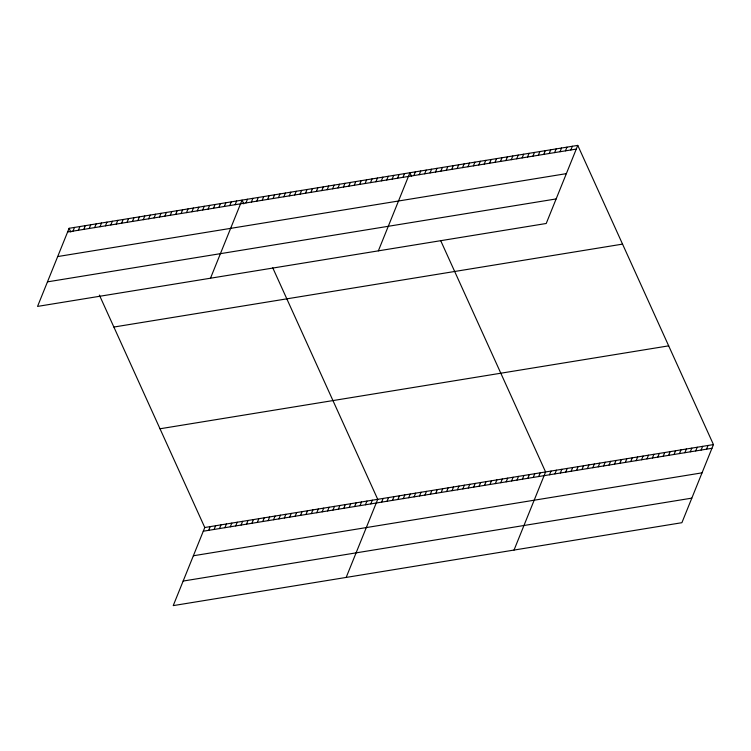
<?xml version="1.0" encoding="UTF-8"?>
<svg xmlns="http://www.w3.org/2000/svg" width="751" height="751" viewBox="0 0 751 751"><rect width="100%" height="100%" fill="white"/><g stroke="black" fill="none" stroke-linecap="round" stroke-linejoin="round"><path stroke-width="1.13" d="M69.101 228.304L37.55 306.408L546.221 223.488L577.772 145.384L69.101 228.304L70.81 232.068M73.016 231.13L74.509 227.431M78.414 230.247L79.916 226.549M83.821 229.365L85.314 225.666M89.228 228.482L90.721 224.784M94.635 227.6L96.128 223.901M100.033 226.718L101.535 223.019M105.44 225.844L106.933 222.136M110.848 224.962L112.34 221.263M116.255 224.08L117.747 220.381M121.653 223.197L123.155 219.499M127.06 222.315L128.552 218.616M132.467 221.432L133.96 217.734M137.865 220.55L139.367 216.851M143.272 219.677L144.765 215.969M148.679 218.794L150.172 215.096M154.086 217.912L155.579 214.213M159.484 217.03L160.986 213.331M164.891 216.147L166.384 212.449M170.299 215.265L171.791 211.566M175.696 214.382L177.198 210.684M181.104 213.509L182.596 209.801M186.511 212.627L188.003 208.928M191.918 211.744L193.411 208.046M197.316 210.862L198.818 207.163M202.723 209.98L204.216 206.281M208.13 209.097L209.623 205.399M213.537 208.224L215.03 204.516M218.935 207.342L220.437 203.643M224.342 206.459L225.835 202.761M229.75 205.577L231.242 201.878M235.147 204.694L236.649 200.996M210.496 278.217L242.047 200.113L243.756 203.878M245.971 202.93L247.464 199.231M251.388 202.047L252.88 198.348M256.804 201.165L258.297 197.466M262.212 200.282L263.714 196.584M267.628 199.4L269.121 195.701M273.045 198.517L274.537 194.819M278.461 197.635L279.954 193.936M283.878 196.753L285.371 193.054M289.295 195.87L290.787 192.172M294.702 194.988L296.204 191.289M300.118 194.105L301.611 190.407M305.535 193.223L307.028 189.524M310.952 192.34L312.444 188.642M316.368 191.458L317.861 187.759M321.775 190.576L323.277 186.877M327.192 189.693L328.685 185.995M332.609 188.811L334.101 185.112M338.025 187.928L339.518 184.23M99.376 295.077L204.779 527.512L173.228 605.616L681.899 522.696L713.45 444.592L577.772 145.384M343.442 187.046L344.934 183.347M208.694 530.337L210.186 526.629M348.849 186.164L350.351 182.455M214.101 529.455L215.593 525.756M354.265 185.281L355.767 181.573M219.499 528.573L220.991 524.874M359.682 184.399L361.175 180.691M224.906 527.69L226.398 523.991M365.099 183.516L366.591 179.808M230.313 526.808L231.806 523.109M370.515 182.634L372.008 178.926M235.711 525.925L237.213 522.227M375.932 181.742L377.424 178.043M241.118 525.052L242.611 521.344M381.339 180.86L382.841 177.161M246.525 524.17L248.018 520.471M386.756 179.977L388.248 176.278M251.932 523.287L253.425 519.589M392.172 179.095L393.665 175.396M257.33 522.405L258.832 518.706M397.589 178.212L399.081 174.514M262.737 521.523L264.23 517.824M403.005 177.33L404.498 173.631M268.145 520.64L269.637 516.941M378.354 250.853L409.915 172.749L411.614 176.513M273.542 519.758L275.044 516.059M413.829 175.565L415.331 171.866M278.95 518.885L280.442 515.177M419.246 174.683L420.738 170.984M284.357 518.002L285.849 514.304M424.662 173.8L426.155 170.101M289.764 517.12L291.257 513.421M430.079 172.918L431.572 169.219M295.162 516.237L296.664 512.539M435.496 172.035L436.988 168.337M300.569 515.355L302.062 511.656M440.903 171.153L442.405 167.454M305.976 514.473L307.469 510.774M446.319 170.27L447.812 166.572M311.383 513.59L312.876 509.891M451.736 169.388L453.228 165.689M316.781 512.717L318.274 509.009M457.152 168.506L458.645 164.807M322.188 511.835L323.681 508.136M462.569 167.623L464.062 163.925M327.596 510.952L329.088 507.254M467.976 166.741L469.478 163.042M332.993 510.07L334.495 506.371M473.393 165.858L474.885 162.16M338.401 509.187L339.893 505.489M478.809 164.976L480.302 161.277M343.808 508.305L345.3 504.606M484.226 164.094L485.719 160.395M349.215 507.423L350.708 503.724M489.643 163.211L491.135 159.512M354.613 506.55L356.115 502.841M495.05 162.329L496.552 158.63M360.02 505.667L361.513 501.968M500.466 161.446L501.968 157.748M365.427 504.785L366.92 501.086M505.883 160.564L507.376 156.865M370.825 503.902L372.327 500.204M511.3 159.681L512.792 155.983M346.173 577.425L377.725 499.321L272.754 267.816M516.716 158.799L518.209 155.1M381.649 502.137L383.141 498.439M522.133 157.917L523.625 154.208M387.065 501.255L388.558 497.556M527.54 157.034L529.042 153.326M392.482 500.373L393.975 496.674M532.957 156.152L534.449 152.444M397.889 499.49L399.391 495.791M538.373 155.269L539.866 151.561M403.306 498.608L404.808 494.909M543.79 154.387L545.282 150.679M408.722 497.725L410.215 494.027M549.206 153.495L550.699 149.796M414.139 496.843L415.632 493.144M554.613 152.613L556.115 148.914M419.556 495.96L421.048 492.262M560.03 151.73L561.532 148.031M424.972 495.078L426.465 491.379M565.447 150.848L566.939 147.149M430.379 494.196L431.881 490.497M570.863 149.965L572.356 146.267M435.796 493.313L437.289 489.614M441.212 492.431L442.705 488.732M446.629 491.548L448.122 487.85M452.046 490.666L453.538 486.967M457.453 489.783L458.955 486.085M462.869 488.901L464.362 485.202M468.286 488.019L469.779 484.32M473.703 487.136L475.195 483.428M479.119 486.254L480.612 482.546M484.536 485.371L486.028 481.663M489.943 484.489L491.445 480.781M495.36 483.606L496.852 479.898M500.776 482.715L502.269 479.016M506.193 481.832L507.685 478.134M511.609 480.95L513.102 477.251M517.017 480.067L518.519 476.369M522.433 479.185L523.926 475.486M527.85 478.303L529.342 474.604M533.266 477.42L534.759 473.721M538.683 476.538L540.176 472.839M514.031 550.061L545.592 471.957L440.612 240.461M549.507 474.773L551.009 471.074M554.923 473.89L556.416 470.192M560.34 473.008L561.832 469.309M565.756 472.126L567.249 468.427M571.173 471.243L572.666 467.544M576.58 470.361L578.082 466.662M581.997 469.478L583.489 465.78M587.413 468.596L588.906 464.897M592.83 467.713L594.323 464.015M598.247 466.831L599.739 463.132M603.654 465.949L605.156 462.25M609.07 465.066L610.572 461.367M614.487 464.184L615.98 460.485M619.904 463.301L621.396 459.603M625.32 462.419L626.813 458.72M630.737 461.536L632.229 457.838M636.144 460.654L637.646 456.955M641.561 459.772L643.053 456.073M646.977 458.889L648.47 455.19M652.394 458.007L653.886 454.299M657.81 457.124L659.303 453.416M663.217 456.242L664.719 452.534M668.634 455.359L670.127 451.651M674.051 454.468L675.543 450.769M679.467 453.585L680.96 449.887M684.884 452.703L686.376 449.004M690.291 451.82L691.793 448.122M695.708 450.938L697.21 447.239M701.124 450.056L702.617 446.357M706.541 449.173L708.033 445.474M67.609 232.012L576.28 149.083M57.686 256.56L566.357 173.641M47.473 281.86L556.134 198.931M113.88 327.042L622.541 244.122M160.01 428.774L668.672 345.854M204.779 527.512L713.45 444.592M203.286 531.21L711.957 448.291M193.364 555.768L702.035 472.848M183.15 581.058L691.812 498.138"/></g></svg>
